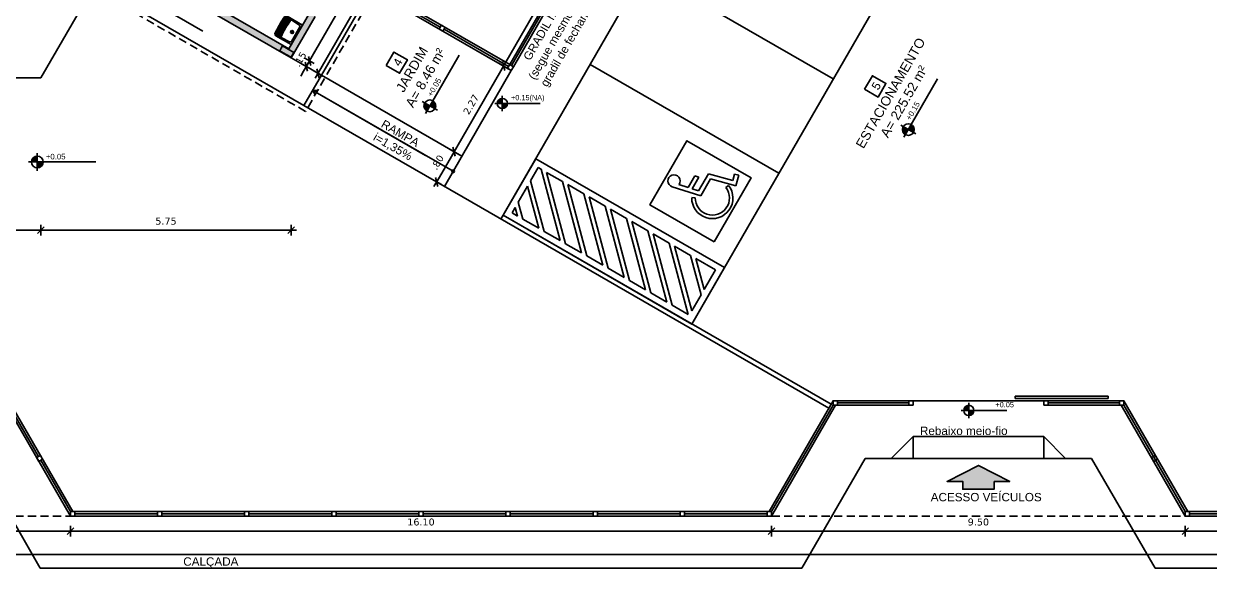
# Model space of a CAD drawing. Header units: millimetres. Extents: x 276 to 399, y 18 to 110.
# Drawn here: x 345.11 to 372.33, y 52.47 to 64.99 of the extents above; entities that cross this region are included whole.
import ezdxf

# ---------------------------------------------------------------- set-up
doc = ezdxf.new("R2010")
doc.units = ezdxf.units.MM
doc.header["$LTSCALE"] = 0.005
doc.header["$PDMODE"] = 3
for name, pattern in [('C5', [60, 50, -5, 0, -5]), ('HIDDEN', [9.525, 6.35, -3.175]), ('TRACEJADO_G', [0.375, 0.25, -0.125])]:
    doc.linetypes.add(name, pattern=pattern)
doc.layers.get('0').update_dxf_attribs({"linetype": 'CONTINUOUS'})
doc.layers.get('Defpoints').update_dxf_attribs({"linetype": 'CONTINUOUS'})
for name, color, linetype in [('A-COTAS', 1, 'CONTINUOUS'), ('A-PARED', 5, 'CONTINUOUS'), ('A-PAREDE', 5, 'CONTINUOUS'), ('A-PISOS-CTEL', 2, 'TRACEJADO_G'), ('A-PISOS-NIVEL', 1, 'CONTINUOUS'), ('AR-PIS', 1, 'CONTINUOUS'), ('AR-VEGETAÇÃO_árvores', 96, 'HIDDEN'), ('ARQ-CTA-1_100', 1, 'CONTINUOUS'), ('ARQ-PIS-VISTA', 8, 'CONTINUOUS'), ('ARQ-PISO-005', 13, 'CONTINUOUS'), ('ARQ-SMB-1_050', 1, 'CONTINUOUS'), ('ARQ-SMB-1_100', 1, 'CONTINUOUS'), ('ARQ-TXT-1_050', 2, 'CONTINUOUS'), ('ARQ-TXT-1_075', 2, 'CONTINUOUS'), ('ARQ-TXT-1_100', 2, 'CONTINUOUS'), ('Layout', 1, 'CONTINUOUS'), ('PORTAL_VTA_PROX', 1, 'CONTINUOUS')]:
    doc.layers.add(name, color=color, linetype=linetype)
doc.styles.add('A20', font='arial.ttf', dxfattribs={"height": 0.2})
doc.styles.add('ESC-50-A20', font='arial.ttf', dxfattribs={"height": 0.1})
doc.styles.add('FNDE Texto Cota 0100', font='verdana.ttf', dxfattribs={"height": 0.16})
doc.dimstyles.new('FNDE 1-0100', dxfattribs={"dimscale": 2.5, "dimtxt": 0.16, "dimasz": 0.05, "dimexe": 0.15, "dimexo": 0.15, "dimgap": 0.05, "dimtad": 1, "dimzin": 4, "dimdsep": 46, "dimtxsty": 'FNDE Texto Cota 0100', "dimblk": 'tic', "dimcen": 0.15, "dimdle": 0.15, "dimse1": 1, "dimse2": 1, "dimclrd": 251, "dimclre": 251, "dimclrt": 256, "dimaunit": 1, "dimadec": 3, "dimazin": 0, "dimtfac": 1, "dimtix": 1, "dimtmove": 2, "dimatfit": 3, "dimldrblk": 'tic', "dimfxl": 0.15, "dimtvp": 1, "dimtolj": 1, "dimtzin": 0, "dimarcsym": 0})

# ---------------------------------------------------------------- blocks, each defined once
blk = doc.blocks.new('C05-018P')
for p, q in [((0.005, -0.258), (0.005, 0.262)), ((0.417, 0.262), (0.005, 0.262)), ((0.042, -0.191), (0.042, 0.196)), ((0.07, 0.226), (0.276, 0.235)), ((0.317, 0.236), (0.273, 0.234)), ((0.3, 0.209), (0.299, 0.214)), ((0.312, 0.018), (0.312, 0.002)), ((0.312, -0.014), (0.312, 0.002)), ((0.317, 0.236), (0.415, 0.241)), ((0.329, 0.02), (0.329, 0.002)), ((0.329, -0.015), (0.329, 0.002)), ((0.34, 0.021), (0.34, 0.002)), ((0.34, -0.017), (0.34, 0.002)), ((0.356, 0.023), (0.356, 0.002)), ((0.356, -0.018), (0.356, 0.002)), ((0.366, 0.024), (0.366, 0.002)), ((0.366, -0.02), (0.366, 0.002)), ((0.383, 0.026), (0.383, 0.002)), ((0.383, -0.021), (0.383, 0.002)), ((0.393, 0.027), (0.393, 0.002)), ((0.393, -0.022), (0.393, 0.002)), ((0.409, 0.029), (0.409, 0.002)), ((0.409, -0.024), (0.409, 0.002)), ((0.42, 0.03), (0.42, 0.002)), ((0.42, -0.025), (0.42, 0.002)), ((0.436, 0.032), (0.436, 0.002)), ((0.436, -0.027), (0.436, 0.002)), ((0.451, 0.033), (0.451, 0.002)), ((0.451, -0.029), (0.451, 0.002)), ((0.471, 0.036), (0.471, 0.002)), ((0.471, -0.031), (0.471, 0.002)), ((0.417, -0.258), (0.005, -0.258)), ((0.07, -0.221), (0.276, -0.23)), ((0.317, -0.232), (0.273, -0.23)), ((0.3, -0.204), (0.299, -0.209)), ((0.317, -0.232), (0.415, -0.236))]:
    blk.add_line(p, q)
at = {"linetype": 'C5'}
for p, q in [((0.086, 0.002), (0.184, 0.002)), ((0.135, 0.051), (0.135, 0.002)), ((0.135, -0.047), (0.135, 0.002))]:
    blk.add_line(p, q, dxfattribs=at)
for centre, radius, start, end in [((0.072, 0.196), 0.03, 92.4915, 180), ((0.135, 0.002), 0.0341, 0, 180), ((0.135, 0.002), 0.0341, 0, 180), ((0.135, 0.002), 0.0341, 180, 0), ((0.135, 0.002), 0.0341, 180, 0), ((0.135, 0.002), 0.0219, 0, 180), ((0.135, 0.002), 0.0219, 0, 180), ((0.135, 0.002), 0.0219, 180, 0), ((0.135, 0.002), 0.0219, 180, 0), ((0.277, 0.212), 0.0225, 5.0047, 92.4915), ((0.308, 0.211), 0.00851, 350.3607, 172.1255), ((-5.793, -0.287), 6.113, 2.8591, 4.6495), ((-5.793, -0.287), 6.129, 2.8685, 4.6495), ((0.336, 0.214), 0.00857, 348.764, 200.535), ((-5.793, -0.287), 6.141, 2.8749, 4.6495), ((-5.793, -0.287), 6.157, 2.8841, 4.6495), ((0.362, 0.216), 0.00855, 349.1199, 200.1791), ((-5.793, -0.287), 6.167, 2.8897, 4.6495), ((-5.793, -0.287), 6.184, 2.8988, 4.6495), ((0.389, 0.217), 0.00847, 355.7458, 193.5532), ((-5.793, -0.287), 6.194, 2.9044, 4.6495), ((-5.793, -0.287), 6.21, 2.9136, 4.6495), ((0.416, 0.218), 0.00825, 1.5727, 187.7263), ((-5.793, -0.287), 6.221, 2.9193, 4.6495), ((0.416, 0.218), 0.0225, 4.6495, 92.4915), ((0.416, 0.219), 0.043, 12.5916, 90.5467), ((-5.793, -0.287), 6.237, 2.9283, 4.6495), ((-5.793, -0.287), 6.252, 2.9364, 4.6495), ((-5.793, -0.287), 6.272, 2.9472, 4.7142), ((0.072, -0.191), 0.03, 180, 267.5085), ((0.277, -0.208), 0.0225, 267.5085, 354.9953), ((0.308, -0.207), 0.00851, 187.8745, 9.6393), ((-5.793, 0.291), 6.113, 355.3505, 357.1409), ((-5.793, 0.291), 6.129, 355.3505, 357.1315), ((0.336, -0.209), 0.00857, 159.465, 11.236), ((-5.793, 0.291), 6.141, 355.3505, 357.1251), ((-5.793, 0.291), 6.157, 355.3505, 357.1159), ((0.362, -0.211), 0.00855, 159.8209, 10.8801), ((-5.793, 0.291), 6.167, 355.3505, 357.1103), ((-5.793, 0.291), 6.184, 355.3505, 357.1012), ((-5.793, 0.291), 6.194, 355.3505, 357.0956), ((0.389, -0.213), 0.00847, 166.4468, 4.2542), ((-5.793, 0.291), 6.21, 355.3505, 357.0864), ((-5.793, 0.291), 6.221, 355.3505, 357.0807), ((0.416, -0.214), 0.00825, 172.2737, 358.4273), ((0.416, -0.214), 0.0225, 267.5085, 355.3505), ((0.416, -0.215), 0.043, 269.4533, 347.4084), ((-5.793, 0.291), 6.237, 355.3505, 357.0717), ((-5.793, 0.291), 6.252, 355.3505, 357.0636), ((-5.793, 0.291), 6.272, 355.2858, 357.0528)]:
    blk.add_arc(centre, radius, start, end)
blk = doc.blocks.new('tic')
at = {"color": 251}
for p, q in [((-1, 0), (1, 0)), ((0, -1), (0, 1))]:
    blk.add_line(p, q, dxfattribs=at)
blk.add_line((-0.6, -0.6), (0.6, 0.6))
blk = doc.blocks.new('*D26')
at = {"layer": 'ARQ-CTA-1_100', "color": 251, "lineweight": -2, "transparency": 16777216}
for p, q in [((359.672, 77.381), (356.306, 71.545)), ((351.927, 63.954), (355.884, 70.813))]:
    blk.add_line(p, q, dxfattribs=at)
at = {"layer": 'Defpoints', "color": 0, "transparency": 16777216}
for p in [(358.041, 78.465), (350.172, 64.822), (351.865, 63.846)]:
    blk.add_point(p, dxfattribs=at)
at = {"layer": 'ARQ-CTA-1_100', "color": 251, "lineweight": -2, "transparency": 16777216, "xscale": 0.125, "yscale": 0.125, "zscale": 0.125}
for p, rotation in [((359.735, 77.489), 60.02279787887546), ((351.865, 63.846), 240.0227978788754)]:
    blk.add_blockref('tic', p, dxfattribs=dict(at, rotation=rotation))
at = {"layer": 'ARQ-CTA-1_100', "transparency": 16777216, "insert": (355.916, 71.282), "char_height": 0.16, "attachment_point": 5, "rotation": 60.0228, "style": 'FNDE Texto Cota 0100'}
blk.add_mtext('\\A1;15.75', dxfattribs=at)
blk = doc.blocks.new('*D68')
at = {"layer": 'ARQ-CTA-1_100', "color": 251, "lineweight": -2, "transparency": 16777216}
for p, q in [((351.734, 64.239), (351.796, 64.348)), ((351.597, 64.001), (351.671, 64.131)), ((351.534, 63.893), (351.472, 63.784))]:
    blk.add_line(p, q, dxfattribs=at)
at = {"layer": 'Defpoints', "color": 0, "transparency": 16777216}
for p in [(350.48, 64.645), (350.555, 64.775), (351.671, 64.131)]:
    blk.add_point(p, dxfattribs=at)
at = {"layer": 'ARQ-CTA-1_100', "color": 251, "lineweight": -2, "transparency": 16777216, "xscale": 0.125, "yscale": 0.125, "zscale": 0.125}
for p, rotation in [((351.671, 64.131), 240.0227978788758), ((351.597, 64.001), 60.02279787887578)]:
    blk.add_blockref('tic', p, dxfattribs=dict(at, rotation=rotation))
at = {"layer": 'ARQ-CTA-1_100', "transparency": 16777216, "insert": (351.455, 64.169), "char_height": 0.16, "attachment_point": 5, "rotation": 60.0228, "style": 'FNDE Texto Cota 0100'}
blk.add_mtext('\\A1;.15', dxfattribs=at)
blk = doc.blocks.new('*D69')
at = {"layer": 'ARQ-CTA-1_100', "color": 251, "lineweight": -2, "transparency": 16777216}
blk.add_line((351.734, 64.239), (354.132, 68.397), dxfattribs=at)
at = {"layer": 'Defpoints', "color": 0, "transparency": 16777216}
for p in [(352.948, 69.224), (354.195, 68.505), (350.425, 64.85)]:
    blk.add_point(p, dxfattribs=at)
at = {"layer": 'ARQ-CTA-1_100', "color": 251, "lineweight": -2, "transparency": 16777216, "xscale": 0.125, "yscale": 0.125, "zscale": 0.125}
for p, rotation in [((354.195, 68.505), 60.02279787887389), ((351.671, 64.131), 240.0227978788739)]:
    blk.add_blockref('tic', p, dxfattribs=dict(at, rotation=rotation))
at = {"layer": 'ARQ-CTA-1_100', "transparency": 16777216, "insert": (352.753, 66.422), "char_height": 0.16, "attachment_point": 5, "rotation": 60.0228, "style": 'FNDE Texto Cota 0100'}
blk.add_mtext('\\A1;5.05', dxfattribs=at)
blk = doc.blocks.new('Paraplegico')
for p, q in [((134, 171.8), (119.2, 239.1)), ((136.5, 206.8), (131.9, 228.1)), ((136.5, 206.8), (167.2, 206.8)), ((138.7, 196.8), (169.4, 196.8)), ((142, 181.8), (138.7, 196.8)), ((169.4, 196.8), (167.2, 206.8)), ((124.1, 180.5), (120.3, 187.6)), ((134, 171.8), (179.2, 171.8)), ((142, 181.8), (186.9, 181.8)), ((179.2, 171.8), (194.3, 113.5)), ((186.9, 181.8), (201.5, 125.6)), ((179.3, 131.3), (186.7, 128.3)), ((218.8, 119.6), (194.3, 113.5)), ((216.3, 129.2), (201.5, 125.6)), ((216.3, 129.2), (218.8, 119.6))]:
    blk.add_line(p, q)
for centre, radius, start, end in [((133, 242.1), 14.1, 265.5481, 192.3635), ((143, 146.1), 47.2, 118.7728, 337.7713), ((143, 146.1), 39.2, 118.7728, 337.7713)]:
    blk.add_arc(centre, radius, start, end)
blk = doc.blocks.new('FNDE-Nível Planta-1_050')
at = {"linetype": 'Continuous', "ltscale": 0.5}
h = blk.add_hatch(color=251, dxfattribs=at)
h.paths.add_polyline_path([(135.698, 5.827), (135.698, 5.894, 0.414214), (135.631, 5.827)])
h.paths.add_polyline_path([(135.698, 5.827), (135.698, 5.76, 0.414214), (135.766, 5.827)])
at = {"color": 251}
for p, q in [((135.598, 5.827), (135.766, 5.827)), ((135.698, 5.928), (135.698, 5.726)), ((135.766, 5.827), (136.198, 5.827))]:
    blk.add_line(p, q, dxfattribs=at)
blk.add_circle((135.698, 5.827), 0.0672, dxfattribs=at)
blk = doc.blocks.new('*D113')
at = {"layer": 'ARQ-CTA-1_100', "color": 251, "lineweight": -2, "transparency": 16777216}
blk.add_line((341.855, 60.243), (345.375, 60.243), dxfattribs=at)
at = {"layer": 'Defpoints', "color": 0, "transparency": 16777216}
for p in [(341.73, 64.193), (345.5, 64.193), (345.5, 60.243)]:
    blk.add_point(p, dxfattribs=at)
at = {"layer": 'ARQ-CTA-1_100', "color": 251, "lineweight": -2, "transparency": 16777216, "xscale": 0.125, "yscale": 0.125, "zscale": 0.125, "rotation": 180}
blk.add_blockref('tic', (341.73, 60.243), dxfattribs=at)
at = {"layer": 'ARQ-CTA-1_100', "color": 251, "lineweight": -2, "transparency": 16777216, "xscale": 0.125, "yscale": 0.125, "zscale": 0.125}
blk.add_blockref('tic', (345.5, 60.243), dxfattribs=at)
at = {"layer": 'ARQ-CTA-1_100', "transparency": 16777216, "insert": (343.615, 60.451), "char_height": 0.16, "attachment_point": 5, "style": 'FNDE Texto Cota 0100'}
blk.add_mtext('\\A1;3.77', dxfattribs=at)
blk = doc.blocks.new('*D114')
at = {"layer": 'ARQ-CTA-1_100', "color": 251, "lineweight": -2, "transparency": 16777216}
blk.add_line((345.625, 60.243), (351.125, 60.243), dxfattribs=at)
at = {"layer": 'Defpoints', "color": 0, "transparency": 16777216}
for p in [(351.25, 64.652), (345.5, 64.193), (351.25, 60.243)]:
    blk.add_point(p, dxfattribs=at)
at = {"layer": 'ARQ-CTA-1_100', "color": 251, "lineweight": -2, "transparency": 16777216, "xscale": 0.125, "yscale": 0.125, "zscale": 0.125, "rotation": 180}
blk.add_blockref('tic', (345.5, 60.243), dxfattribs=at)
at = {"layer": 'ARQ-CTA-1_100', "color": 251, "lineweight": -2, "transparency": 16777216, "xscale": 0.125, "yscale": 0.125, "zscale": 0.125}
blk.add_blockref('tic', (351.25, 60.243), dxfattribs=at)
at = {"layer": 'ARQ-CTA-1_100', "transparency": 16777216, "insert": (348.375, 60.449), "char_height": 0.16, "attachment_point": 5, "style": 'FNDE Texto Cota 0100'}
blk.add_mtext('\\A1;5.75', dxfattribs=at)
blk = doc.blocks.new('*D120')
at = {"layer": 'ARQ-CTA-1_100', "color": 251, "lineweight": -2, "transparency": 16777216}
blk.add_line((354.653, 61.459), (354.927, 61.935), dxfattribs=at)
at = {"layer": 'Defpoints', "color": 0, "transparency": 16777216}
for p in [(354.99, 62.044), (355.241, 61.899), (354.841, 61.206)]:
    blk.add_point(p, dxfattribs=at)
at = {"layer": 'ARQ-CTA-1_100', "color": 251, "lineweight": -2, "transparency": 16777216, "xscale": 0.125, "yscale": 0.125, "zscale": 0.125}
for p, rotation in [((354.99, 62.044), 60.02279787887394), ((354.59, 61.351), 240.0227978788739)]:
    blk.add_blockref('tic', p, dxfattribs=dict(at, rotation=rotation))
at = {"layer": 'ARQ-CTA-1_100', "transparency": 16777216, "insert": (354.609, 61.801), "char_height": 0.16, "attachment_point": 5, "rotation": 60.0228, "style": 'FNDE Texto Cota 0100'}
blk.add_mtext('\\A1;.80', dxfattribs=at)
blk = doc.blocks.new('*D121')
at = {"layer": 'ARQ-CTA-1_100', "color": 251, "lineweight": -2, "transparency": 16777216}
blk.add_line((355.052, 62.152), (356.064, 63.906), dxfattribs=at)
at = {"layer": 'Defpoints', "color": 0, "transparency": 16777216}
for p in [(356.126, 64.014), (356.377, 63.869), (355.241, 61.899)]:
    blk.add_point(p, dxfattribs=at)
at = {"layer": 'ARQ-CTA-1_100', "color": 251, "lineweight": -2, "transparency": 16777216, "xscale": 0.125, "yscale": 0.125, "zscale": 0.125}
for p, rotation in [((356.126, 64.014), 60.02279787886615), ((354.99, 62.044), 240.0227978788662)]:
    blk.add_blockref('tic', p, dxfattribs=dict(at, rotation=rotation))
at = {"layer": 'ARQ-CTA-1_100', "transparency": 16777216, "insert": (355.379, 63.132), "char_height": 0.16, "attachment_point": 5, "rotation": 60.0228, "style": 'FNDE Texto Cota 0100'}
blk.add_mtext('\\A1;2.27', dxfattribs=at)
blk = doc.blocks.new('*D122')
at = {"layer": 'ARQ-CTA-1_100', "color": 251, "lineweight": -2, "transparency": 16777216}
blk.add_line((356.189, 64.122), (357.576, 66.526), dxfattribs=at)
at = {"layer": 'Defpoints', "color": 0, "transparency": 16777216}
for p in [(357.638, 66.635), (357.889, 66.49), (356.377, 63.869)]:
    blk.add_point(p, dxfattribs=at)
at = {"layer": 'ARQ-CTA-1_100', "color": 251, "lineweight": -2, "transparency": 16777216, "xscale": 0.125, "yscale": 0.125, "zscale": 0.125}
for p, rotation in [((357.638, 66.635), 60.02279787886665), ((356.126, 64.014), 240.0227978788667)]:
    blk.add_blockref('tic', p, dxfattribs=dict(at, rotation=rotation))
at = {"layer": 'ARQ-CTA-1_100', "transparency": 16777216, "insert": (356.702, 65.428), "char_height": 0.16, "attachment_point": 5, "rotation": 60.0228, "style": 'FNDE Texto Cota 0100'}
blk.add_mtext('\\A1;3.03', dxfattribs=at)
blk = doc.blocks.new('*D144')
at = {"layer": 'ARQ-CTA-1_100', "color": 251, "lineweight": -2, "transparency": 16777216}
blk.add_line((294.155, 52.793), (373.905, 52.793), dxfattribs=at)
at = {"layer": 'Defpoints', "color": 0, "transparency": 16777216}
for p in [(294.03, 53.597), (374.03, 53.597), (374.03, 52.793)]:
    blk.add_point(p, dxfattribs=at)
at = {"layer": 'ARQ-CTA-1_100', "color": 251, "lineweight": -2, "transparency": 16777216, "xscale": 0.125, "yscale": 0.125, "zscale": 0.125, "rotation": 180}
blk.add_blockref('tic', (294.03, 52.793), dxfattribs=at)
at = {"layer": 'ARQ-CTA-1_100', "color": 251, "lineweight": -2, "transparency": 16777216, "xscale": 0.125, "yscale": 0.125, "zscale": 0.125}
blk.add_blockref('tic', (374.03, 52.793), dxfattribs=at)
at = {"layer": 'ARQ-CTA-1_100', "transparency": 16777216, "insert": (334.03, 53.002), "char_height": 0.16, "attachment_point": 5, "style": 'FNDE Texto Cota 0100'}
blk.add_mtext('\\A1;80.00', dxfattribs=at)
blk = doc.blocks.new('*D147')
at = {"layer": 'ARQ-CTA-1_100', "color": 251, "lineweight": -2, "transparency": 16777216}
blk.add_line((334.405, 53.328), (346.055, 53.328), dxfattribs=at)
at = {"layer": 'Defpoints', "color": 0, "transparency": 16777216}
for p in [(334.28, 53.676), (346.18, 53.676), (346.18, 53.328)]:
    blk.add_point(p, dxfattribs=at)
at = {"layer": 'ARQ-CTA-1_100', "color": 251, "lineweight": -2, "transparency": 16777216, "xscale": 0.125, "yscale": 0.125, "zscale": 0.125, "rotation": 180}
blk.add_blockref('tic', (334.28, 53.328), dxfattribs=at)
at = {"layer": 'ARQ-CTA-1_100', "color": 251, "lineweight": -2, "transparency": 16777216, "xscale": 0.125, "yscale": 0.125, "zscale": 0.125}
blk.add_blockref('tic', (346.18, 53.328), dxfattribs=at)
at = {"layer": 'ARQ-CTA-1_100', "transparency": 16777216, "insert": (340.23, 53.537), "char_height": 0.16, "attachment_point": 5, "style": 'FNDE Texto Cota 0100'}
blk.add_mtext('\\A1;11.90', dxfattribs=at)
blk = doc.blocks.new('*D148')
at = {"layer": 'ARQ-CTA-1_100', "color": 251, "lineweight": -2, "transparency": 16777216}
blk.add_line((346.305, 53.328), (362.155, 53.328), dxfattribs=at)
at = {"layer": 'Defpoints', "color": 0, "transparency": 16777216}
for p in [(346.18, 53.676), (362.28, 53.676), (362.28, 53.328)]:
    blk.add_point(p, dxfattribs=at)
at = {"layer": 'ARQ-CTA-1_100', "color": 251, "lineweight": -2, "transparency": 16777216, "xscale": 0.125, "yscale": 0.125, "zscale": 0.125, "rotation": 180}
blk.add_blockref('tic', (346.18, 53.328), dxfattribs=at)
at = {"layer": 'ARQ-CTA-1_100', "color": 251, "lineweight": -2, "transparency": 16777216, "xscale": 0.125, "yscale": 0.125, "zscale": 0.125}
blk.add_blockref('tic', (362.28, 53.328), dxfattribs=at)
at = {"layer": 'ARQ-CTA-1_100', "transparency": 16777216, "insert": (354.23, 53.537), "char_height": 0.16, "attachment_point": 5, "style": 'FNDE Texto Cota 0100'}
blk.add_mtext('\\A1;16.10', dxfattribs=at)
blk = doc.blocks.new('*D149')
at = {"layer": 'ARQ-CTA-1_100', "color": 251, "lineweight": -2, "transparency": 16777216}
blk.add_line((362.405, 53.328), (371.655, 53.328), dxfattribs=at)
at = {"layer": 'Defpoints', "color": 0, "transparency": 16777216}
for p in [(362.28, 53.676), (371.78, 53.676), (371.78, 53.328)]:
    blk.add_point(p, dxfattribs=at)
at = {"layer": 'ARQ-CTA-1_100', "color": 251, "lineweight": -2, "transparency": 16777216, "xscale": 0.125, "yscale": 0.125, "zscale": 0.125, "rotation": 180}
blk.add_blockref('tic', (362.28, 53.328), dxfattribs=at)
at = {"layer": 'ARQ-CTA-1_100', "color": 251, "lineweight": -2, "transparency": 16777216, "xscale": 0.125, "yscale": 0.125, "zscale": 0.125}
blk.add_blockref('tic', (371.78, 53.328), dxfattribs=at)
at = {"layer": 'ARQ-CTA-1_100', "transparency": 16777216, "insert": (367.03, 53.537), "char_height": 0.16, "attachment_point": 5, "style": 'FNDE Texto Cota 0100'}
blk.add_mtext('\\A1;9.50', dxfattribs=at)
blk = doc.blocks.new('*D150')
at = {"layer": 'ARQ-CTA-1_100', "color": 251, "lineweight": -2, "transparency": 16777216}
blk.add_line((371.905, 53.328), (373.705, 53.328), dxfattribs=at)
at = {"layer": 'Defpoints', "color": 0, "transparency": 16777216}
for p in [(371.78, 53.676), (373.83, 53.676), (373.83, 53.328)]:
    blk.add_point(p, dxfattribs=at)
at = {"layer": 'ARQ-CTA-1_100', "color": 251, "lineweight": -2, "transparency": 16777216, "xscale": 0.125, "yscale": 0.125, "zscale": 0.125, "rotation": 180}
blk.add_blockref('tic', (371.78, 53.328), dxfattribs=at)
at = {"layer": 'ARQ-CTA-1_100', "color": 251, "lineweight": -2, "transparency": 16777216, "xscale": 0.125, "yscale": 0.125, "zscale": 0.125}
blk.add_blockref('tic', (373.83, 53.328), dxfattribs=at)
at = {"layer": 'ARQ-CTA-1_100', "transparency": 16777216, "insert": (372.805, 53.537), "char_height": 0.16, "attachment_point": 5, "style": 'FNDE Texto Cota 0100'}
blk.add_mtext('\\A1;2.05', dxfattribs=at)
blk = doc.blocks.new('FNDE-Nível Planta-1_100')
at = {"linetype": 'Continuous', "ltscale": 0.5}
h = blk.add_hatch(color=1, dxfattribs=at)
h.paths.add_polyline_path([(135.657, 7.813), (135.657, 7.981, 0.414214), (135.489, 7.813)])
h.paths.add_polyline_path([(135.657, 7.813), (135.657, 7.645, 0.414214), (135.825, 7.813)])
at = {"color": 1}
for p, q in [((135.657, 8.065), (135.657, 7.561)), ((135.405, 7.813), (135.825, 7.813)), ((135.825, 7.813), (137.338, 7.813))]:
    blk.add_line(p, q, dxfattribs=at)
blk.add_circle((135.657, 7.813), 0.168, dxfattribs=at)

msp = doc.modelspace()

# ---------------------------------------------------------------- hatches: boundary and pattern name
at = {"layer": 'A-COTAS'}
h = msp.add_hatch(color=253, dxfattribs=at)
h.dxf.hatch_style = 1
h.paths.add_polyline_path([(367.39, 54.472), (367.749, 54.472), (367.03, 54.837), (366.312, 54.472), (366.671, 54.472), (366.671, 54.289), (367.39, 54.289)])
at = {"layer": 'AR-VEGETAÇÃO_árvores'}
h = msp.add_hatch(color=253, dxfattribs=at)
h.dxf.hatch_style = 1
h.paths.add_polyline_path([(351.8, 65.154), (351.67, 65.229), (351.195, 64.406), (349.463, 65.405), (349.712, 65.838), (349.583, 65.913), (349.333, 65.48), (347.34, 66.629), (347.465, 66.846), (347.335, 66.921), (347.135, 66.574), (351.25, 64.201)])

# ---------------------------------------------------------------- linework, layer by layer
at = {"color": 3}
for points in [[(354.735, 64.817), (354.785, 64.903), (354.698, 64.953), (354.648, 64.867)], [(356.304, 63.912), (356.354, 63.998), (356.267, 64.048), (356.217, 63.962)], [(363.694, 56.224), (363.794, 56.224), (363.794, 56.324), (363.694, 56.324)], [(365.431, 56.224), (365.531, 56.224), (365.531, 56.324), (365.431, 56.324)], [(368.53, 56.224), (368.63, 56.224), (368.63, 56.324), (368.53, 56.324)], [(370.367, 56.224), (370.267, 56.224), (370.267, 56.324), (370.367, 56.324)], [(345.405, 55.018), (345.455, 54.932), (345.542, 54.982), (345.492, 55.068)], [(371.005, 55.018), (371.055, 54.932), (371.142, 54.982), (371.092, 55.068)], [(346.18, 53.676), (346.28, 53.676), (346.28, 53.776), (346.18, 53.776)], [(346.18, 53.676), (346.28, 53.676), (346.28, 53.776), (346.18, 53.776)], [(348.18, 53.676), (348.28, 53.676), (348.28, 53.776), (348.18, 53.776)], [(348.18, 53.676), (348.28, 53.676), (348.28, 53.776), (348.18, 53.776)], [(350.18, 53.676), (350.28, 53.676), (350.28, 53.776), (350.18, 53.776)], [(352.18, 53.676), (352.28, 53.676), (352.28, 53.776), (352.18, 53.776)], [(354.18, 53.676), (354.28, 53.676), (354.28, 53.776), (354.18, 53.776)], [(356.18, 53.676), (356.28, 53.676), (356.28, 53.776), (356.18, 53.776)], [(358.18, 53.676), (358.28, 53.676), (358.28, 53.776), (358.18, 53.776)], [(360.18, 53.676), (360.28, 53.676), (360.28, 53.776), (360.18, 53.776)], [(362.18, 53.676), (362.28, 53.676), (362.28, 53.776), (362.18, 53.776)], [(371.88, 53.676), (371.78, 53.676), (371.78, 53.776), (371.88, 53.776)]]:
    msp.add_lwpolyline(points, close=True, dxfattribs=at)
at = {"layer": 'A-PARED'}
msp.add_lwpolyline([(351.246, 64.215), (351.279, 64.271), (351.311, 64.327), (351.181, 64.402), (351.051, 64.477), (351.019, 64.421), (350.987, 64.364), (351.116, 64.29), (351.246, 64.215)], close=True, dxfattribs=at)
at = {"layer": 'A-PAREDE'}
for p, q in [((351.25, 64.201), (347.135, 66.574)), ((351.195, 64.406), (349.463, 65.405)), ((351.67, 65.229), (351.195, 64.406)), ((351.8, 65.154), (351.25, 64.201))]:
    msp.add_line(p, q, dxfattribs=at)
at = {"layer": 'A-PISOS-CTEL', "color": 1, "linetype": 'TRACEJADO_G', "ltscale": 150}
for p, q in [((334.28, 53.676), (346.18, 53.676)), ((362.28, 53.676), (371.755, 53.676)), ((362.28, 53.676), (371.755, 53.676)), ((362.28, 53.676), (371.78, 53.676))]:
    msp.add_line(p, q, dxfattribs=at)
msp.add_lwpolyline([(344.564, 67.019), (353.332, 82.221), (360.349, 78.174), (351.58, 62.972)], close=True, dxfattribs=at)
at = {"layer": 'A-PISOS-NIVEL', "color": 1}
for p, q in [((345.5, 63.742), (346.735, 65.881)), ((346.735, 65.881), (351.543, 63.108)), ((351.25, 64.201), (351.943, 63.801)), ((345.5, 63.742), (341.73, 63.742)), ((351.943, 63.801), (351.543, 63.108)), ((368.53, 56.324), (370.267, 56.324)), ((368.53, 56.224), (370.267, 56.224))]:
    msp.add_line(p, q, dxfattribs=at)
msp.add_lwpolyline([(367.877, 56.377), (367.877, 56.427), (370.007, 56.427), (370.007, 56.377), (367.877, 56.377)], dxfattribs=at)
at = {"layer": 'AR-PIS', "color": 251, "ltscale": 10}
for p, q in [((353.191, 65.765), (354.673, 64.91)), ((356.31, 64.023), (356.991, 65.204)), ((354.76, 64.86), (356.242, 64.005)), ((345.449, 55.043), (344.767, 56.224)), ((362.28, 53.776), (363.694, 56.224)), ((365.431, 56.274), (363.794, 56.274)), ((368.63, 56.274), (370.267, 56.274)), ((371.78, 53.776), (370.367, 56.224)), ((346.18, 53.776), (345.499, 54.957)), ((346.28, 53.726), (348.18, 53.726)), ((346.28, 53.726), (348.18, 53.726)), ((348.28, 53.726), (350.18, 53.726)), ((350.28, 53.726), (352.18, 53.726)), ((352.28, 53.726), (354.18, 53.726)), ((354.28, 53.726), (356.18, 53.726)), ((356.28, 53.726), (358.18, 53.726)), ((358.28, 53.726), (360.18, 53.726)), ((360.28, 53.726), (362.18, 53.726)), ((373.73, 53.726), (371.88, 53.726))]:
    msp.add_line(p, q, dxfattribs=at)
at = {"layer": 'ARQ-PIS-VISTA'}
for p, q in [((361.197, 59.387), (356.866, 61.885)), ((356.921, 61.68), (356.747, 61.379)), ((356.987, 61.642), (356.921, 61.68)), ((356.987, 61.642), (357.427, 60.003)), ((357.477, 61.359), (357.11, 61.571)), ((357.11, 61.571), (357.55, 59.932)), ((356.677, 61.256), (356.465, 60.889)), ((356.677, 61.256), (356.937, 60.286)), ((356.747, 61.379), (357.06, 60.215)), ((357.477, 61.359), (357.917, 59.72)), ((357.967, 61.077), (357.6, 61.289)), ((357.6, 61.289), (358.04, 59.65)), ((357.967, 61.077), (358.407, 59.438)), ((358.457, 60.794), (358.09, 61.006)), ((358.09, 61.006), (358.53, 59.367)), ((356.394, 60.766), (356.322, 60.641)), ((356.394, 60.766), (356.447, 60.568)), ((356.465, 60.889), (356.57, 60.498)), ((358.457, 60.794), (358.897, 59.155)), ((358.947, 60.511), (358.58, 60.723)), ((358.58, 60.723), (359.02, 59.084)), ((356.322, 60.641), (356.447, 60.568)), ((356.57, 60.498), (356.937, 60.286)), ((358.947, 60.511), (359.387, 58.872)), ((359.437, 60.229), (359.07, 60.441)), ((359.07, 60.441), (359.51, 58.802)), ((357.06, 60.215), (357.427, 60.003)), ((359.437, 60.229), (359.877, 58.59)), ((357.55, 59.932), (357.917, 59.72)), ((359.927, 59.946), (359.56, 60.158)), ((359.56, 60.158), (360, 58.519)), ((359.927, 59.946), (360.367, 58.307)), ((358.04, 59.65), (358.407, 59.438)), ((360.417, 59.663), (360.05, 59.875)), ((360.05, 59.875), (360.449, 58.389)), ((360.417, 59.663), (360.661, 58.757)), ((358.53, 59.367), (358.897, 59.155)), ((360.992, 59.332), (360.54, 59.593)), ((360.54, 59.593), (360.731, 58.879)), ((359.02, 59.084), (359.387, 58.872)), ((360.731, 58.879), (360.992, 59.332)), ((359.51, 58.802), (359.877, 58.59)), ((360.661, 58.757), (360.449, 58.389)), ((360, 58.519), (360.367, 58.307)), ((365.03, 55.001), (365.53, 55.501)), ((365.53, 55.501), (368.53, 55.501)), ((365.53, 55.501), (365.53, 55.001)), ((368.53, 55.501), (368.53, 55.001)), ((368.53, 55.501), (368.53, 55.001)), ((368.53, 55.501), (369.03, 55.001))]:
    msp.add_line(p, q, dxfattribs=at)
for points in [[(360.96, 59.975), (361.809, 61.448), (360.336, 62.297), (359.487, 60.825)], [(356.866, 61.885), (356.117, 60.586), (360.448, 58.087), (361.197, 59.387)]]:
    msp.add_lwpolyline(points, close=True, dxfattribs=at)
msp.add_lwpolyline([(369.03, 55.001), (365.03, 55.001)], dxfattribs=at)
at = {"layer": 'ARQ-PISO-005'}
for p, q in [((356.067, 60.499), (361.813, 70.461)), ((366.144, 67.962), (360.448, 58.087)), ((363.696, 63.718), (359.364, 66.216)), ((353.08, 65.771), (351.943, 63.801)), ((362.446, 61.552), (358.115, 64.051)), ((351.943, 63.801), (355.167, 61.941)), ((356.304, 63.912), (354.767, 61.248)), ((351.543, 63.108), (355.2, 60.999)), ((363.596, 56.156), (355.2, 60.999)), ((363.647, 56.243), (356.117, 60.586)), ((365.53, 56.324), (368.53, 56.324)), ((362.973, 52.476), (364.431, 55.001)), ((365.03, 55.001), (364.431, 55.001)), ((369.03, 55.001), (369.63, 55.001)), ((371.087, 52.476), (369.63, 55.001)), ((345.487, 52.476), (344.045, 54.974)), ((362.973, 52.476), (345.487, 52.476)), ((371.087, 52.476), (374.03, 52.476))]:
    msp.add_line(p, q, dxfattribs=at)
for points in [[(354.336, 61.959), (351.743, 63.455), (351.862, 63.454)], [(354.967, 61.595), (351.743, 63.455), (351.803, 63.352)]]:
    msp.add_lwpolyline(points, dxfattribs=at)
msp.add_circle((354.967, 61.595), 0.0321, dxfattribs=at)
at = {"layer": 'ARQ-SMB-1_100'}
for points in [[(353.428, 64.026), (353.607, 64.336), (353.917, 64.157), (353.738, 63.847)], [(364.416, 63.481), (364.595, 63.792), (364.906, 63.613), (364.727, 63.302)]]:
    msp.add_lwpolyline(points, close=True, dxfattribs=at)
msp.add_lwpolyline([(367.39, 54.472), (367.749, 54.472), (367.03, 54.837), (366.312, 54.472), (366.671, 54.472), (366.671, 54.289), (367.39, 54.289), (367.39, 54.472)], dxfattribs=at)
at = {"layer": 'PORTAL_VTA_PROX'}
for p, q in [((356.267, 64.048), (357.679, 66.496)), ((356.354, 63.998), (357.765, 66.446)), ((353.166, 65.721), (356.304, 63.912)), ((353.216, 65.808), (356.267, 64.048)), ((346.18, 53.676), (344.709, 56.224)), ((346.238, 53.776), (344.767, 56.324)), ((362.223, 53.776), (363.694, 56.324)), ((362.28, 53.676), (363.751, 56.224)), ((363.794, 56.324), (365.431, 56.324)), ((363.794, 56.224), (365.431, 56.224)), ((371.78, 53.676), (370.309, 56.224)), ((371.838, 53.776), (370.367, 56.324)), ((362.18, 53.776), (346.28, 53.776)), ((362.18, 53.676), (346.28, 53.676)), ((373.73, 53.776), (371.88, 53.776)), ((373.73, 53.676), (371.88, 53.676))]:
    msp.add_line(p, q, dxfattribs=at)

# ---------------------------------------------------------------- block references
at = {"layer": 'ARQ-PIS-VISTA', "color": 251, "xscale": 0.01, "yscale": 0.01, "zscale": 0.01, "rotation": 60.02279565092205}
msp.add_blockref('Paraplegico', (361.471, 59.011), dxfattribs=at)
at = {"layer": 'ARQ-SMB-1_050', "xscale": 1.744902699460135, "yscale": 1.744902699460135, "zscale": 1.744902699460135}
for p in [(119.318, 52.987), (130.029, 45.934)]:
    msp.add_blockref('FNDE-Nível Planta-1_050', p, dxfattribs=at)
at = {"layer": 'ARQ-SMB-1_100'}
for p, xscale, yscale, zscale, rotation in [((250.924, 114.299), 0.8, 0.8, 0.8, 330.0227978788719), ((305.622, -34.031), 0.8000000000000002, 0.8000000000000002, 0.8000000000000002, 60.02279787887526), ((316.61, -34.576), 0.8, 0.8, 0.8, 60.02276111792653)]:
    msp.add_blockref('FNDE-Nível Planta-1_100', p, dxfattribs=dict(at, xscale=xscale, yscale=yscale, zscale=zscale, rotation=rotation))
at = {"layer": 'ARQ-SMB-1_100', "xscale": 0.8, "yscale": 0.8, "zscale": 0.8}
msp.add_blockref('FNDE-Nível Planta-1_100', (236.894, 55.559), dxfattribs=at)
at = {"layer": 'Layout', "rotation": 150.0227978788756}
msp.add_blockref('C05-018P', (351.388, 64.73), dxfattribs=at)

# ---------------------------------------------------------------- texts
at = {"layer": 'ARQ-SMB-1_100', "style": 'ESC-50-A20'}
for tag, p in [('+0.05', (354.479, 63.3)), ('+0.15', (365.468, 62.755))]:
    msp.add_attdef(tag, p, 'NA', height=0.128, rotation=60.0228, dxfattribs=at)
for tag, p, height in [('+0.15(NA)', (356.298, 63.228), 0.12), ('+0.05', (345.616, 61.869), 0.128), ('+0.05', (367.421, 56.175), 0.12)]:
    msp.add_attdef(tag, p, 'NA', height=height, dxfattribs=at)
at = {"layer": 'ARQ-TXT-1_050', "char_height": 0.21845, "attachment_point": 1, "rotation": 60.0228, "style": 'ESC-50-A20'}
for s, insert in [('\\pi0.31741;ESTACIONAMENTO     \\P\\pi0.81348;A= 225.52 m²', (364.042, 61.934)), ('\\pi1.1789;JARDIM     \\P\\pi0.98321;A= 8.46 m²', (353.054, 62.479))]:
    msp.add_mtext_dynamic_manual_height_columns(s, width=3.27851, gutter_width=1, heights=[0], dxfattribs=dict(at, insert=insert))
at = {"layer": 'ARQ-TXT-1_075', "style": 'ESC-50-A20'}
for s, p in [('Rebaixo meio-fio', (365.687, 55.537)), ('ACESSO VEÍCULOS', (365.935, 54.014)), ('CALÇADA ', (348.771, 52.534))]:
    msp.add_text(s, height=0.192, dxfattribs=at).set_placement(p)
at = {"layer": 'ARQ-TXT-1_075', "char_height": 0.192, "attachment_point": 1, "rotation": 60.0228, "style": 'ESC-50-A20'}
for s, insert, width in [('\\pi0.50934;GRADIL h = 1.60 m  ', (356.313, 63.776), 3.14305), ('(segue mesmo padrão do   gradil de fechamento)  ', (356.681, 63.776), 3.65831)]:
    msp.add_mtext(s, dxfattribs=dict(at, insert=insert, width=width))
at = {"layer": 'ARQ-TXT-1_075', "char_height": 0.192, "attachment_point": 1, "rotation": 330.0228, "style": 'ESC-50-A20'}
for s, insert in [('\\pi1.105;RAMPA', (352.433, 63.342)), ('\\pi1.1003;i=1,35%', (352.258, 63.04))]:
    msp.add_mtext_dynamic_manual_height_columns(s, width=3.14305, gutter_width=0.5, heights=[0], dxfattribs=dict(at, insert=insert))
at = {"layer": 'ARQ-TXT-1_100', "char_height": 0.192, "width": 0.138, "attachment_point": 1, "rotation": 60.0228, "style": 'A20'}
for s, insert in [('4', (353.576, 64.085)), ('5', (364.564, 63.541))]:
    msp.add_mtext(s, dxfattribs=dict(at, insert=insert))

# ---------------------------------------------------------------- dimensions: what is measured, and where the dimension line sits
at = {"layer": 'ARQ-CTA-1_100'}
dim = msp.add_linear_dim(base=(351.865, 63.846), p1=(358.041, 78.465), p2=(350.172, 64.822), angle=240.0228, dimstyle='FNDE 1-0100', dxfattribs=at)
dim.commit()
dim.dimension.update_dxf_attribs({"geometry": '*D26', "text_midpoint": (355.916, 71.282), "dimtype": 161})
for p1, p2, distance, picture, middle in [((350.425, 64.85), (352.948, 69.224), -1.439, '*D69', (352.753, 66.422)), ((356.377, 63.869), (357.889, 66.49), 0.289, '*D122', (356.702, 65.428)), ((350.48, 64.645), (350.555, 64.775), -1.289, '*D68', (351.455, 64.169)), ((355.241, 61.899), (356.377, 63.869), 0.289, '*D121', (355.379, 63.132)), ((354.841, 61.206), (355.241, 61.899), 0.289, '*D120', (354.609, 61.801))]:
    dim = msp.add_aligned_dim(p1=p1, p2=p2, distance=distance, dimstyle='FNDE 1-0100', dxfattribs=at)
    dim.commit()
    dim.dimension.update_dxf_attribs({"geometry": picture, "text_midpoint": middle})
for base, p1, p2, picture, middle in [((351.25, 60.243), (345.5, 64.193), (351.25, 64.652), '*D114', (348.375, 60.449)), ((345.5, 60.243), (341.73, 64.193), (345.5, 64.193), '*D113', (343.615, 60.451)), ((346.18, 53.328), (334.28, 53.676), (346.18, 53.676), '*D147', (340.23, 53.537)), ((362.28, 53.328), (346.18, 53.676), (362.28, 53.676), '*D148', (354.23, 53.537)), ((371.78, 53.328), (362.28, 53.676), (371.78, 53.676), '*D149', (367.03, 53.537)), ((373.83, 53.328), (371.78, 53.676), (373.83, 53.676), '*D150', (372.805, 53.537)), ((374.03, 52.793), (294.03, 53.597), (374.03, 53.597), '*D144', (334.03, 53.002))]:
    dim = msp.add_linear_dim(base=base, p1=p1, p2=p2, dimstyle='FNDE 1-0100', dxfattribs=at)
    dim.commit()
    dim.dimension.update_dxf_attribs({"geometry": picture, "text_midpoint": middle})

doc.saveas('drawing.dxf')
